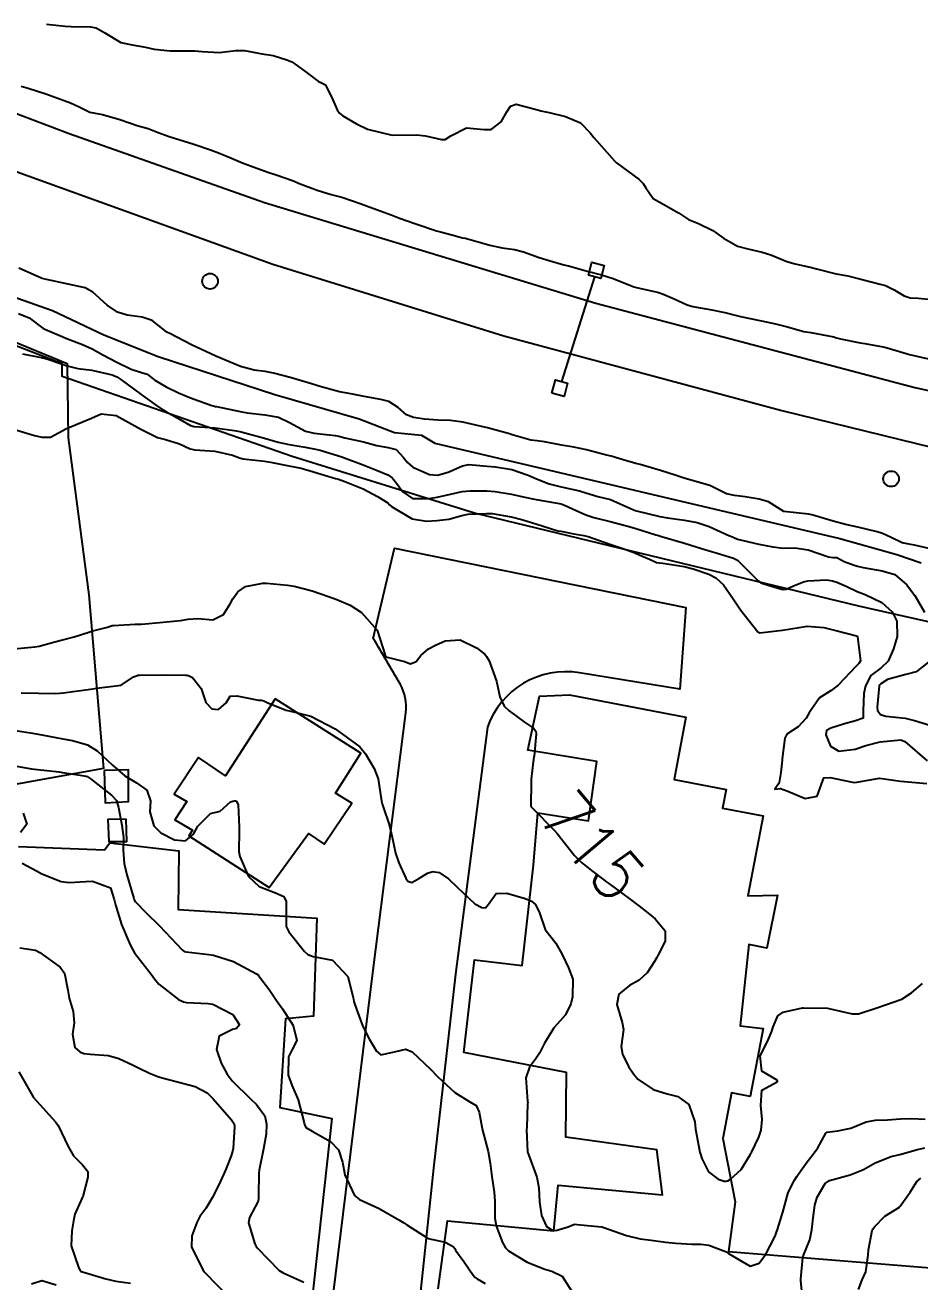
# Model space of a CAD drawing. Header units: metres. Extents: x 307586 to 320046, y 7427249 to 7434250.
# Drawn here: x 309412 to 309484.3, y 7432468.4 to 7432569.9 of the extents above; entities that cross this region are included whole.
import ezdxf
from ezdxf.enums import TextEntityAlignment as Align

# ---------------------------------------------------------------- set-up
doc = ezdxf.new("R2010")
doc.units = ezdxf.units.M
doc.header["$MEASUREMENT"] = 0
for name, color, linetype in [('Cotas', 45, 'Continuous'), ('Curvas de Nivel 1m', 11, 'Continuous'), ('Curvas de Nivel 5m', 15, 'Continuous'), ('Divisa', 42, 'FENCELINE2'), ('Edificações', 30, 'Continuous'), ('Hidrografia', 140, 'Continuous'), ('Linha Férrea', 20, 'Continuous'), ('Portico', 45, 'Continuous'), ('Postes', 20, 'Continuous'), ('Vias Primárias', 230, 'Continuous')]:
    doc.layers.add(name, color=color, linetype=linetype)
doc.styles.add('Style-STANDARD', font='STANDARD.shx')
doc.linetypes.add('FENCELINE2', pattern='A,0.25,-0.1,[132,ltypeshp.shx,S=0.1,R=0,X=-0.1,Y=0],-0.1,1', length=1.45)

msp = doc.modelspace()

# ---------------------------------------------------------------- linework, layer by layer
at = {"layer": 'Curvas de Nivel 1m', "flags": 128}
for points, elevation in [([(309413.76, 7432570.01), (309415.27, 7432569.86), (309415.76, 7432569.82), (309417.31, 7432569.79), (309417.76, 7432569.73), (309418.48, 7432569.32), (309419.75, 7432568.55), (309420.69, 7432568.35), (309421.74, 7432568.15), (309422.46, 7432568), (309423.74, 7432567.87), (309425.13, 7432567.86), (309425.74, 7432567.87), (309426.33, 7432567.82), (309427.74, 7432567.72), (309429.04, 7432567.9), (309429.74, 7432567.89), (309431.32, 7432567.59), (309431.74, 7432567.53), (309432.06, 7432567.49), (309433.17, 7432567.15), (309433.56, 7432566.97), (309433.73, 7432566.86), (309434.72, 7432566.13), (309435.72, 7432565.39), (309435.9, 7432565.3), (309436.3, 7432565.11), (309436.85, 7432563.95), (309437.24, 7432563.1), (309437.41, 7432562.83), (309437.68, 7432562.62), (309438.78, 7432561.97), (309439.67, 7432561.54), (309441.66, 7432561.05), (309443.66, 7432561.09), (309444.37, 7432561.01), (309445.66, 7432560.7), (309445.96, 7432560.69), (309446.42, 7432560.99), (309447.67, 7432561.64), (309449.11, 7432561.52), (309449.67, 7432561.52), (309450.48, 7432562.14), (309450.92, 7432562.94), (309451.23, 7432563.39), (309451.69, 7432563.55), (309453.52, 7432563.06), (309453.68, 7432563.02), (309454.34, 7432562.89), (309455.68, 7432562.57), (309456.88, 7432562.06), (309457.67, 7432561.24), (309457.96, 7432560.85), (309459.63, 7432558.97), (309459.79, 7432558.83), (309461.62, 7432557.46), (309461.95, 7432557.14), (309462.17, 7432556.8), (309462.75, 7432555.94), (309463.6, 7432555.46), (309464.8, 7432554.77), (309465.59, 7432554.25), (309466.42, 7432553.91), (309467.57, 7432553.34), (309468.44, 7432552.72), (309469.56, 7432552.08), (309470.39, 7432551.86), (309471.55, 7432551.6), (309472.25, 7432551.38), (309473.54, 7432550.86), (309474.22, 7432550.65), (309475.54, 7432550.35), (309475.93, 7432550.25), (309477.53, 7432549.84), (309478.46, 7432549.68), (309479.53, 7432549.42), (309481.07, 7432549.02), (309481.52, 7432548.9), (309482.22, 7432548.56), (309483.02, 7432548.06), (309483.51, 7432547.92), (309484.15, 7432547.89), (309485.51, 7432547.76)], 711), ([(309411.71, 7432565.01), (309412.27, 7432564.84), (309413.7, 7432564.38), (309415.19, 7432563.86), (309415.69, 7432563.67), (309416.39, 7432563.35), (309417.26, 7432562.92), (309417.68, 7432562.82), (309418.28, 7432562.72), (309419.67, 7432562.32), (309421.16, 7432561.8), (309421.67, 7432561.66), (309421.97, 7432561.59), (309422.77, 7432561.27), (309423.66, 7432560.94), (309424.1, 7432560.81), (309425.65, 7432560.32), (309427, 7432559.86), (309427.64, 7432559.63), (309428.69, 7432559.2), (309429.63, 7432558.8), (309430.24, 7432558.57), (309431.62, 7432558.07), (309432.3, 7432557.84), (309433.62, 7432557.38), (309434.25, 7432557.13), (309435.61, 7432556.6), (309436.76, 7432556.26), (309437.6, 7432556.04), (309439.17, 7432555.5), (309439.6, 7432555.34), (309440.4, 7432555.06), (309441.59, 7432554.61), (309442.26, 7432554.36), (309443.58, 7432553.89), (309445.25, 7432553.32), (309445.57, 7432553.23), (309446.48, 7432552.99), (309447.35, 7432552.76), (309447.56, 7432552.73), (309447.87, 7432552.66), (309449.56, 7432552.16), (309450.55, 7432551.95), (309451.55, 7432551.81), (309452.27, 7432551.64), (309453.55, 7432551.17), (309454.42, 7432550.89), (309455.54, 7432550.59), (309455.92, 7432550.49), (309457.53, 7432550.05), (309458.58, 7432549.78), (309459.52, 7432549.48), (309461.2, 7432548.81), (309461.51, 7432548.71), (309463.09, 7432548.36), (309463.51, 7432548.23), (309464.44, 7432547.84), (309465.5, 7432547.34), (309465.95, 7432547.21), (309467.5, 7432546.94), (309468.53, 7432546.72), (309469.49, 7432546.48), (309469.79, 7432546.4), (309471.49, 7432546.05), (309472.63, 7432545.82), (309473.48, 7432545.59), (309474.92, 7432545.2), (309475.48, 7432545.1), (309477.34, 7432544.75), (309477.47, 7432544.71), (309477.55, 7432544.69), (309477.88, 7432544.61), (309479.47, 7432544.27), (309479.83, 7432544.22), (309481.46, 7432543.92), (309482.36, 7432543.65), (309483.45, 7432543.34), (309484.99, 7432542.99)], 712), ([(309485.26, 7432527.6), (309483.86, 7432527.94), (309483.27, 7432528.04), (309482.85, 7432528.13), (309481.98, 7432528.56), (309481.28, 7432528.88), (309480.83, 7432529.02), (309479.28, 7432529.38), (309478.29, 7432529.6), (309477.29, 7432529.88), (309475.55, 7432530.39), (309475.3, 7432530.43), (309473.3, 7432530.66), (309472.07, 7432531.44), (309471.31, 7432531.64), (309470.18, 7432531.84), (309469.32, 7432531.95), (309468.68, 7432532.08), (309467.32, 7432532.74), (309465.33, 7432533.33), (309464.52, 7432533.58), (309463.34, 7432533.97), (309461.71, 7432534.45), (309461.35, 7432534.54), (309460.33, 7432534.82), (309459.36, 7432535.11), (309458.98, 7432535.21), (309457.36, 7432535.63), (309456.33, 7432535.84), (309455.36, 7432536), (309453.98, 7432536.28), (309453.37, 7432536.35), (309452.87, 7432536.41), (309451.37, 7432536.85), (309451.15, 7432536.93), (309449.38, 7432537.4), (309448.79, 7432537.54), (309447.38, 7432537.87), (309446.38, 7432537.99), (309445.38, 7432538.03), (309444.28, 7432538.11), (309443.39, 7432538.25), (309442.83, 7432538.47), (309442.15, 7432539.04), (309441.4, 7432539.54), (309440.75, 7432539.71), (309439.41, 7432539.95), (309438.33, 7432540.16), (309437.41, 7432540.33), (309435.76, 7432540.78), (309435.42, 7432540.88), (309434.62, 7432541.13), (309433.43, 7432541.48), (309432.1, 7432541.83), (309431.43, 7432541.95), (309430.53, 7432542.08), (309429.43, 7432542.36), (309427.44, 7432543.21), (309425.46, 7432544.11), (309423.71, 7432545.02), (309423.47, 7432545.15), (309423.32, 7432545.26), (309422.29, 7432546.09), (309421.48, 7432546.36), (309420.28, 7432546.51), (309419.49, 7432546.76), (309418.66, 7432547.32), (309417.5, 7432548.37), (309416.88, 7432548.71), (309415.51, 7432549.01), (309413.75, 7432549.38), (309413.51, 7432549.44), (309413.42, 7432549.48), (309411.53, 7432550.32)], 712), ([(309411.49, 7432546.65), (309412.37, 7432546.29), (309413.47, 7432545.47), (309413.63, 7432545.38), (309415.46, 7432544.6), (309416.67, 7432544.13), (309417.45, 7432543.79), (309418.31, 7432543.32), (309419.44, 7432542.72), (309420.59, 7432542.14), (309421.43, 7432541.87), (309421.89, 7432541.75), (309422.5, 7432541.27), (309423.41, 7432540.72), (309424.42, 7432540.24), (309425.4, 7432539.83), (309427.1, 7432539.21), (309427.33, 7432539.15), (309427.39, 7432539.14), (309427.48, 7432539.13), (309429.39, 7432538.72), (309429.95, 7432538.62), (309431.39, 7432538.47), (309432.5, 7432538.27), (309433.38, 7432537.83), (309434.67, 7432537.13), (309435.37, 7432536.98), (309437.07, 7432536.79), (309437.37, 7432536.73), (309437.85, 7432536.61), (309439.37, 7432536.29), (309440.43, 7432535.99), (309441.36, 7432535.82), (309441.99, 7432535.67), (309442.56, 7432535.03), (309442.92, 7432534.6), (309443.34, 7432534.23), (309444.69, 7432533.65), (309445.33, 7432533.59), (309446.19, 7432533.84), (309447.34, 7432534.35), (309447.87, 7432534.44), (309449.34, 7432534.31), (309450.03, 7432534.25), (309451.34, 7432534.05), (309452.66, 7432533.59), (309453.33, 7432533.28), (309454.35, 7432532.89), (309455.32, 7432532.65), (309456.79, 7432532.33), (309457.32, 7432532.15), (309458.28, 7432531.87), (309459.31, 7432531.61), (309461.11, 7432530.81), (309461.3, 7432530.74), (309461.4, 7432530.71), (309463.3, 7432530.26), (309463.92, 7432530.15), (309465.29, 7432529.95), (309466.29, 7432529.75), (309467.28, 7432529.45), (309468.85, 7432528.72), (309469.16, 7432528.6), (309469.27, 7432528.55), (309469.56, 7432528.41), (309471.27, 7432528.02), (309472.4, 7432527.8), (309473.26, 7432527.69), (309474.2, 7432527.71), (309475.26, 7432527.55), (309476.9, 7432526.98), (309477.26, 7432526.94), (309477.58, 7432526.94), (309478.17, 7432526.61), (309478.97, 7432526.32), (309479.25, 7432526.24), (309479.71, 7432526.13), (309481.25, 7432525.86), (309482.26, 7432525.57), (309483.23, 7432524.74), (309483.38, 7432524.54), (309483.89, 7432523.86), (309484.65, 7432522.53)], 712), ([(309411.81, 7432543.4), (309413.19, 7432543.13), (309413.44, 7432543.07), (309413.86, 7432542.95), (309415.43, 7432542.41), (309416.29, 7432542.21), (309417.43, 7432542.06), (309419.06, 7432541.68), (309419.43, 7432541.52), (309419.77, 7432541.31), (309421.4, 7432540.09), (309422.57, 7432539.27), (309423.06, 7432538.93), (309423.39, 7432538.74), (309424.55, 7432538.08), (309425.38, 7432537.61), (309425.67, 7432537.53), (309427.37, 7432537.4), (309428.92, 7432537.19), (309429.37, 7432537.11), (309429.47, 7432537.09), (309431.37, 7432536.57), (309432.46, 7432536.25), (309433.36, 7432536.06), (309434.65, 7432535.84), (309435.36, 7432535.71), (309435.86, 7432535.61), (309437.35, 7432535.16), (309437.54, 7432535.09), (309439.34, 7432534.43), (309440.4, 7432534), (309441.33, 7432533.61), (309441.66, 7432533.38), (309441.93, 7432533.04), (309442.53, 7432532.25), (309443.31, 7432531.71), (309444.62, 7432531.7), (309445.31, 7432531.81), (309446.38, 7432532.05), (309447.32, 7432532.27), (309447.96, 7432532.32), (309449.32, 7432532.31), (309449.99, 7432532.27), (309451.31, 7432532.05), (309452.24, 7432531.84), (309453.31, 7432531.62), (309454.85, 7432531.34), (309455.31, 7432531.26), (309455.6, 7432531.17), (309456.23, 7432530.87), (309457.3, 7432530.38), (309457.96, 7432530.18), (309459.29, 7432529.85), (309460.6, 7432529.5), (309461.28, 7432529.31), (309462.97, 7432528.78), (309463.19, 7432528.7), (309463.27, 7432528.68), (309463.41, 7432528.64), (309465.27, 7432528.1), (309466.21, 7432527.81), (309467.26, 7432527.48), (309467.84, 7432527.31), (309469.25, 7432526.89), (309469.57, 7432526.71), (309471.24, 7432525.05), (309471.45, 7432524.9), (309472.12, 7432524.68), (309473.23, 7432524.36), (309473.5, 7432524.39), (309474.09, 7432524.65), (309474.9, 7432524.98), (309475.24, 7432525.05), (309476.74, 7432525.12), (309477.24, 7432525.05), (309477.57, 7432524.95), (309478.4, 7432524.6), (309479.23, 7432524.19), (309479.86, 7432523.94), (309481.21, 7432523.31), (309482.04, 7432522.56), (309482.42, 7432521.78), (309482.45, 7432520.55), (309482.17, 7432519.55), (309481.73, 7432518.56), (309481.15, 7432518.01), (309480.32, 7432517.4), (309479.89, 7432516.58), (309479.76, 7432515.95), (309479.7, 7432514.58), (309479.71, 7432513.97), (309479.1, 7432513.73), (309478.2, 7432513.5), (309477.09, 7432513.16), (309476.75, 7432512.96), (309476.69, 7432512.62), (309477.07, 7432511.69), (309477.75, 7432511.29), (309479.07, 7432511.45), (309479.92, 7432511.74), (309481.08, 7432512.05), (309482.74, 7432512.2), (309483.08, 7432512.08), (309484.87, 7432510.52)], 713), ([(309411.37, 7432537.23), (309412.78, 7432536.8), (309413.37, 7432536.65), (309414.09, 7432536.65), (309415.37, 7432537.36), (309417.38, 7432538.19), (309418.16, 7432538.55), (309419.38, 7432538.41), (309421.37, 7432537.29), (309422.73, 7432536.63), (309423.37, 7432536.48), (309424.49, 7432536.12), (309425.36, 7432535.71), (309425.74, 7432535.62), (309427.36, 7432535.52), (309428.77, 7432535.2), (309429.35, 7432534.98), (309429.63, 7432534.91), (309431.35, 7432534.73), (309431.86, 7432534.65), (309433.34, 7432534.35), (309434.33, 7432534.14), (309435.33, 7432533.86), (309437.09, 7432533.33), (309437.33, 7432533.26), (309437.85, 7432533.08), (309439.32, 7432532.49), (309440.5, 7432531.87), (309441.31, 7432531.34), (309441.46, 7432531.2), (309441.62, 7432531.05), (309443.29, 7432530.07), (309444.44, 7432529.86), (309445.29, 7432529.92), (309446.24, 7432530.03), (309447.29, 7432530.34), (309447.82, 7432530.44), (309449.3, 7432530.5), (309449.76, 7432530.48), (309451.29, 7432530.23), (309452.22, 7432529.99), (309453.28, 7432529.66), (309455.06, 7432529.1), (309455.28, 7432529.05), (309456.35, 7432528.86), (309457.14, 7432528.72), (309457.27, 7432528.69), (309457.49, 7432528.63), (309459.26, 7432528), (309460.47, 7432527.61), (309461.26, 7432527.31), (309461.62, 7432527.16), (309462.46, 7432526.79), (309463.01, 7432526.54), (309463.25, 7432526.5), (309463.54, 7432526.49), (309465.25, 7432526.22), (309465.97, 7432526.03), (309467.24, 7432525.58), (309467.81, 7432525.3), (309468.44, 7432524.72), (309469.22, 7432523.6), (309469.81, 7432522.7), (309471.19, 7432520.94), (309471.36, 7432520.86), (309473.19, 7432521.07), (309474.54, 7432521.29), (309475.19, 7432521.38), (309476.53, 7432521.28), (309477.19, 7432521.13), (309477.6, 7432521.02), (309479.18, 7432520.62), (309479.22, 7432520.59), (309479.24, 7432520.53), (309479.49, 7432518.59), (309479.36, 7432518.38), (309479.15, 7432518.15), (309477.68, 7432516.61), (309477.13, 7432516.19), (309476.17, 7432515.59), (309475.5, 7432514.64), (309475.36, 7432514.38), (309475.1, 7432513.96), (309474.47, 7432513.27), (309473.54, 7432512.66), (309473.38, 7432512.35), (309473.16, 7432510.66), (309473.16, 7432510.56), (309473.05, 7432509.56), (309472.92, 7432508.77), (309472.87, 7432508.66), (309472.57, 7432508.21), (309473.03, 7432508.28), (309473.62, 7432508.06), (309475.02, 7432507.47), (309475.99, 7432507.66), (309476.35, 7432508.63), (309476.54, 7432509.13), (309477.04, 7432509.16), (309478.85, 7432508.78), (309479.04, 7432508.77), (309480.58, 7432509.03), (309481.04, 7432509.11), (309482.71, 7432508.88), (309483.04, 7432508.83), (309484.86, 7432508.69)], 714), ([(309485.01, 7432518.52), (309483.99, 7432517.69), (309483.14, 7432517.49), (309481.66, 7432517.09), (309481.13, 7432516.73), (309481.05, 7432516.66), (309481.01, 7432516.57), (309480.84, 7432514.84), (309480.87, 7432514.57), (309481.11, 7432514.25), (309481.54, 7432514.13), (309483.1, 7432513.95), (309483.86, 7432513.77), (309485.1, 7432513.39)], 712), ([(309411.72, 7432516), (309413.12, 7432515.97), (309414.52, 7432515.96), (309415.12, 7432516), (309415.9, 7432516.12), (309417.12, 7432516.28), (309418.04, 7432516.41), (309419.13, 7432516.54), (309419.8, 7432516.63), (309420.78, 7432517.29), (309421.03, 7432517.39), (309421.13, 7432517.42), (309421.28, 7432517.43), (309423.13, 7432517.45), (309424.95, 7432517.43), (309425.13, 7432517.42), (309425.27, 7432517.38), (309425.56, 7432517.23), (309426.26, 7432516.36), (309426.62, 7432515.22), (309427.11, 7432514.72), (309427.66, 7432514.65), (309428.26, 7432515.2), (309428.58, 7432515.73), (309429.12, 7432515.75), (309430.87, 7432515.42), (309431.12, 7432515.4), (309431.31, 7432515.36), (309431.69, 7432515.16), (309433.1, 7432514.59), (309433.8, 7432514.44), (309435.1, 7432514.13), (309437.08, 7432513.09), (309439.07, 7432511.63), (309439.53, 7432511.07), (309440.22, 7432509.89), (309440.54, 7432509.05), (309440.82, 7432507.25), (309440.86, 7432507.05), (309441.01, 7432506.62), (309441.4, 7432505.45), (309441.52, 7432505.04), (309441.68, 7432504.35), (309441.93, 7432503.04), (309442.2, 7432502.28), (309442.78, 7432501.02), (309442.94, 7432500.78), (309443.27, 7432500.68), (309443.82, 7432501.01), (309444.52, 7432501.43), (309444.95, 7432501.58), (309445.46, 7432501.5), (309446.21, 7432500.98), (309446.93, 7432500.3), (309448.35, 7432498.96), (309448.91, 7432498.65), (309449.21, 7432498.64), (309449.46, 7432498.94), (309450.06, 7432499.8), (309450.93, 7432499.82), (309452.42, 7432499.4), (309452.92, 7432499.18), (309453.25, 7432498.9), (309453.57, 7432498.23), (309454.04, 7432496.89), (309454.88, 7432495.77), (309455.39, 7432494.87), (309455.92, 7432493.8), (309456.25, 7432492.87), (309456.24, 7432491.45), (309456.11, 7432490.87), (309455.68, 7432490), (309454.79, 7432489), (309454.74, 7432488.94), (309454.7, 7432488.88), (309453.98, 7432487.69), (309453.56, 7432486.89), (309453.26, 7432486.41), (309452.76, 7432485.77), (309452.48, 7432484.9), (309452.6, 7432483.02), (309452.62, 7432482.9), (309452.61, 7432482.79), (309452.54, 7432480.9), (309452.53, 7432480.74), (309452.61, 7432478.9), (309452.62, 7432478.84), (309452.67, 7432478.7), (309453.35, 7432476.89), (309453.52, 7432476.02), (309453.58, 7432474.89), (309453.74, 7432473.77), (309454.14, 7432472.88), (309454.6, 7432472.6), (309454.9, 7432472.58), (309455.88, 7432472.87), (309456.4, 7432473.07), (309456.61, 7432473.06), (309458.57, 7432472.86), (309458.6, 7432472.86), (309458.68, 7432472.83), (309460.6, 7432472.16), (309461.71, 7432471.91), (309462.59, 7432471.78), (309463.74, 7432471.62), (309464.59, 7432471.55), (309465.87, 7432471.47), (309466.59, 7432471.47), (309467.25, 7432471.39), (309468.58, 7432470.88), (309468.84, 7432470.71), (309470.57, 7432469.68), (309471.32, 7432469.93), (309471.86, 7432470.67), (309472.6, 7432472.11), (309472.74, 7432472.52), (309472.78, 7432472.66), (309473.23, 7432474.04), (309473.37, 7432474.65), (309473.65, 7432475.65), (309474.15, 7432476.64), (309474.36, 7432476.93), (309474.66, 7432477.36), (309475.19, 7432478.12), (309475.6, 7432478.63), (309476.05, 7432479.26), (309476.7, 7432480.43), (309476.81, 7432480.51), (309477.67, 7432480.61), (309478.71, 7432480.84), (309479.95, 7432481.34), (309480.71, 7432481.48), (309481.66, 7432481.5), (309482.71, 7432481.6), (309483.62, 7432481.62), (309484.71, 7432481.57)], 716), ([(309411.08, 7432512.98), (309412.47, 7432512.78), (309413.08, 7432512.67), (309413.94, 7432512.51), (309415.07, 7432512.29), (309415.87, 7432512.15), (309417.07, 7432511.8), (309417.85, 7432511.32), (309419.05, 7432510.19), (309420.08, 7432509.3), (309421.03, 7432508.73), (309421.87, 7432508.13), (309422.16, 7432507.27), (309422.11, 7432506.38), (309422.42, 7432505.27), (309422.98, 7432504.7), (309424.1, 7432504.12), (309424.98, 7432504.05), (309425.64, 7432504.58), (309425.99, 7432505.22), (309427, 7432506.25), (309427.77, 7432506.44), (309428.63, 7432507.19), (309428.92, 7432507.28), (309429.01, 7432507.28), (309429.12, 7432507.19), (309429.25, 7432506.95), (309429.33, 7432505.19), (309429.32, 7432504.86), (309429.3, 7432503.19), (309429.36, 7432502.79), (309430.07, 7432501.18), (309430.93, 7432500.36), (309432.24, 7432499.84), (309432.92, 7432499.54), (309433.1, 7432499.14), (309433.12, 7432498.93), (309433.1, 7432497.14), (309433.32, 7432496.7), (309434.58, 7432495.12), (309434.87, 7432494.86), (309435.28, 7432494.7), (309436.86, 7432494.41), (309438.09, 7432493.08), (309438.52, 7432491.38), (309438.58, 7432491.07), (309438.81, 7432490.37), (309439.31, 7432489.06), (309439.85, 7432487.99), (309440.41, 7432487.05), (309440.77, 7432486.75), (309441.96, 7432487.03), (309442.78, 7432487.23), (309443.28, 7432487.01), (309444.76, 7432485.6), (309445.37, 7432484.99), (309446.73, 7432483.72), (309447.94, 7432482.96), (309448.45, 7432482.68), (309448.71, 7432482.14), (309448.92, 7432480.95), (309448.98, 7432480.67), (309449.43, 7432478.94), (309449.59, 7432478.01), (309449.72, 7432476.94), (309449.9, 7432475.68), (309449.96, 7432474.94), (309449.97, 7432473.58), (309450.06, 7432472.94), (309450.59, 7432471.61), (309450.83, 7432471.17), (309451.07, 7432470.92), (309452.57, 7432470.01), (309454.01, 7432469.44), (309454.56, 7432469.29), (309455.4, 7432468.87), (309456.54, 7432467.1)], 717), ([(309411.04, 7432510.12), (309412.56, 7432509.87), (309413.04, 7432509.8), (309414.78, 7432509.62), (309415.04, 7432509.58), (309416.49, 7432509.34), (309416.96, 7432509.26), (309417.03, 7432509.24), (309417.29, 7432509.07), (309419.02, 7432507.75), (309419.42, 7432507.31), (309419.58, 7432506.73), (309419.85, 7432505.3), (309419.97, 7432504.31), (309419.94, 7432503.3), (309420.02, 7432502.23), (309420.24, 7432501.3), (309420.81, 7432499.4), (309420.84, 7432499.29), (309420.91, 7432499.15), (309421.83, 7432498.21), (309422.81, 7432497.26), (309422.85, 7432497.22), (309422.89, 7432497.18), (309424.72, 7432495.24), (309424.87, 7432495.12), (309425.04, 7432495.07), (309426.87, 7432494.87), (309427.25, 7432494.82), (309428.86, 7432494.31), (309430.72, 7432493.3), (309430.84, 7432493.22), (309430.89, 7432493.17), (309431.73, 7432492.05), (309432.34, 7432491.15), (309432.81, 7432490.48), (309433.68, 7432489.13), (309433.98, 7432487.93), (309433.57, 7432487.13), (309433.29, 7432486.61), (309433.28, 7432485.13), (309433.57, 7432484.3), (309434.08, 7432483.13), (309434.57, 7432481.26), (309434.59, 7432481.12), (309434.7, 7432480.9), (309435.22, 7432480.59), (309436.68, 7432479.75), (309437.34, 7432479.08), (309437.65, 7432478.09), (309437.85, 7432477.08), (309438.64, 7432475.41), (309439.03, 7432475.07), (309440.62, 7432474.35), (309442.2, 7432473.43), (309442.61, 7432473.19), (309442.85, 7432473.02), (309444.59, 7432471.92), (309445.95, 7432471.62), (309446.59, 7432471.27), (309446.72, 7432471.11), (309446.8, 7432470.98), (309447.47, 7432470.07), (309448.22, 7432468.95), (309448.37, 7432468.77), (309448.55, 7432468.66), (309449.19, 7432468.3)], 718), ([(309411.88, 7432506.27), (309412.18, 7432505.39), (309411.67, 7432504.72)], 719), ([(309411.8, 7432502.25), (309412.95, 7432501.62), (309413.39, 7432501.38), (309414.93, 7432500.76), (309415.59, 7432500.69), (309416.93, 7432500.77), (309417.46, 7432500.8), (309418.93, 7432500.24), (309419.23, 7432499.31), (309419.33, 7432498.89), (309419.81, 7432497.3), (309420.52, 7432495.65), (309420.7, 7432495.29), (309420.87, 7432495.01), (309422.21, 7432493.27), (309422.47, 7432492.9), (309422.84, 7432492.48), (309424.42, 7432491.24), (309424.82, 7432491.03), (309425.07, 7432490.99), (309426.82, 7432490.92), (309427.18, 7432490.85), (309428.81, 7432490.03), (309429.34, 7432489.18), (309429.09, 7432488.88), (309428.79, 7432488.8), (309427.71, 7432488.28), (309427.48, 7432487.2), (309427.86, 7432486.1), (309428.35, 7432485.19), (309428.74, 7432484.66), (309430.26, 7432483.17), (309430.72, 7432482.74), (309431.39, 7432481.84), (309431.53, 7432481.16), (309431.5, 7432480.35), (309431.29, 7432479.16), (309430.93, 7432477.44), (309430.9, 7432477.17), (309430.87, 7432475.4), (309430.87, 7432475.17), (309430.85, 7432474.95), (309430.62, 7432474.47), (309430.15, 7432473.63), (309430.08, 7432473.18), (309430.59, 7432471.48), (309430.69, 7432471.27), (309430.77, 7432471.17), (309432.56, 7432469.35), (309432.86, 7432469.14), (309434.55, 7432468.39)], 719), ([(309411.52, 7432485.4), (309412.61, 7432483.5), (309412.67, 7432483.38), (309412.69, 7432483.35), (309412.72, 7432483.31), (309414.48, 7432481.36), (309414.7, 7432481.04), (309415.52, 7432479.35), (309415.93, 7432478.61), (309416.66, 7432477.87), (309417.09, 7432477.33), (309417.11, 7432476.87), (309416.68, 7432475.33), (309416.67, 7432475.29), (309416.63, 7432475.21), (309416.06, 7432473.89), (309415.95, 7432473.34), (309415.81, 7432472.55), (309415.76, 7432471.34), (309416.37, 7432469.52), (309416.47, 7432469.33), (309416.51, 7432469.29), (309416.55, 7432469.26), (309416.66, 7432469.23), (309418.55, 7432468.66), (309419.37, 7432468.47), (309420.54, 7432468.31)], 721), ([(309474.86, 7432466.64), (309474.68, 7432468.51), (309474.68, 7432468.64), (309474.84, 7432470.38), (309474.92, 7432470.64), (309475.41, 7432471.81), (309475.57, 7432472.63), (309475.66, 7432473.59), (309475.8, 7432474.63), (309476, 7432475.27), (309476.65, 7432476.36), (309476.99, 7432476.61), (309478.66, 7432477.08), (309479.73, 7432477.51), (309480.67, 7432478.04), (309481.98, 7432478.55), (309482.54, 7432478.67), (309482.68, 7432478.71), (309484.1, 7432479.11), (309484.68, 7432479.24)], 717), ([(309479.32, 7432467.81), (309479.62, 7432468.58), (309479.91, 7432469.23), (309480.11, 7432470.57), (309480.15, 7432471.01), (309480.44, 7432472.57), (309480.49, 7432472.69), (309480.61, 7432472.87), (309481.45, 7432473.73), (309482.63, 7432474.46), (309482.67, 7432474.5), (309482.7, 7432474.54), (309483.5, 7432475.68), (309484.03, 7432476.53), (309484.37, 7432476.81)], 718), ([(309412.54, 7432468.26), (309413.39, 7432468.53), (309414.54, 7432468.18)], 722)]:
    msp.add_lwpolyline(points, dxfattribs=dict(at, elevation=elevation))
at = {"layer": 'Curvas de Nivel 5m', "flags": 128}
for points, elevation in [([(309411.15, 7432519.55), (309412.82, 7432519.73), (309413.16, 7432519.78), (309414.42, 7432520.11), (309415.17, 7432520.31), (309415.98, 7432520.54), (309417.18, 7432520.91), (309417.5, 7432521), (309418.68, 7432521.32), (309419.07, 7432521.43), (309419.18, 7432521.45), (309420.92, 7432521.55), (309421.19, 7432521.54), (309421.44, 7432521.54), (309423.19, 7432521.72), (309424.59, 7432521.85), (309425.19, 7432521.95), (309425.98, 7432522.02), (309427.19, 7432521.89), (309428.05, 7432522.34), (309428.59, 7432523.2), (309428.81, 7432523.6), (309429.22, 7432524.17), (309429.82, 7432524.58), (309431.23, 7432524.87), (309431.53, 7432524.86), (309433.23, 7432524.69), (309433.75, 7432524.61), (309435.22, 7432524.23), (309436.52, 7432523.79), (309437.21, 7432523.55), (309438.27, 7432523.08), (309439.2, 7432522.5), (309440.46, 7432521.06), (309441.07, 7432519.13), (309441.08, 7432519.05), (309441.15, 7432518.92), (309442.66, 7432518.54), (309443.15, 7432518.35), (309443.62, 7432518.54), (309443.98, 7432519.01), (309444.6, 7432519.57), (309445.17, 7432519.86), (309445.96, 7432520.2), (309447.17, 7432520.28), (309448.48, 7432519.64), (309449.16, 7432519.12), (309449.3, 7432518.95), (309449.51, 7432518.59), (309450.1, 7432516.94), (309450.38, 7432515.68), (309450.73, 7432514.93), (309451.11, 7432514.54), (309452.37, 7432513.63), (309453.09, 7432513.14), (309453.28, 7432512.9), (309453.29, 7432512.69), (309453.13, 7432510.9), (309453.12, 7432510.84), (309453.06, 7432510.44), (309452.9, 7432509.03), (309452.89, 7432508.9), (309452.89, 7432508.76), (309452.88, 7432506.9), (309452.91, 7432506.8), (309453.01, 7432506.68), (309454.77, 7432504.88), (309454.99, 7432504.63), (309456.41, 7432502.87), (309456.96, 7432502.31), (309457.76, 7432501.65), (309458.86, 7432500.83), (309458.94, 7432500.77), (309459.16, 7432500.61), (309460.92, 7432499.31), (309461.59, 7432498.8), (309462.33, 7432498.22), (309462.9, 7432497.76), (309463.71, 7432496.77), (309463.73, 7432495.93), (309463.13, 7432494.78), (309463.04, 7432494.61), (309462.87, 7432494.29), (309462.26, 7432493.38), (309461.63, 7432492.8), (309460.84, 7432492.36), (309459.98, 7432491.67), (309459.81, 7432490.82), (309460.24, 7432489.37), (309460.35, 7432488.81), (309460.17, 7432487.43), (309460.27, 7432486.82), (309460.76, 7432485.81), (309461.17, 7432485.22), (309461.5, 7432484.8), (309462.74, 7432483.96), (309463.89, 7432483.62), (309464.73, 7432483.4), (309465.62, 7432482.75), (309466.11, 7432481.34), (309466.18, 7432480.75), (309466.51, 7432478.91), (309466.56, 7432478.74), (309466.67, 7432478.39), (309467.23, 7432477.3), (309468, 7432476.72), (309468.49, 7432476.55), (309468.65, 7432476.55), (309468.77, 7432476.59), (309469, 7432476.71), (309469.86, 7432477.5), (309470.57, 7432478.69), (309470.61, 7432478.76), (309470.68, 7432478.88), (309471.27, 7432480.11), (309471.48, 7432480.68), (309471.56, 7432481.53), (309471.44, 7432482.68), (309471.52, 7432483.9), (309472.75, 7432484.59), (309472.79, 7432484.62), (309472.79, 7432484.66), (309472.75, 7432484.71), (309471.52, 7432485.44), (309471.4, 7432486.68), (309472.01, 7432487.9), (309472.34, 7432488.67), (309472.44, 7432489.03), (309472.81, 7432489.91), (309473.26, 7432490.21), (309474.82, 7432490.57), (309474.89, 7432490.57), (309476.82, 7432490.52), (309476.93, 7432490.51), (309478.82, 7432490.08), (309479.34, 7432490.06), (309480.82, 7432490.57), (309482.83, 7432491.26), (309483.61, 7432491.76), (309484.51, 7432492.52)], 715), ([(309411.61, 7432495.4), (309412.87, 7432495.21), (309413.22, 7432495.03), (309414.85, 7432493.83), (309415.2, 7432493.35), (309415.47, 7432491.99), (309415.58, 7432491.35), (309415.9, 7432490.25), (309415.99, 7432489.34), (309415.86, 7432488.42), (309416.06, 7432487.34), (309416.45, 7432487.01), (309416.77, 7432486.88), (309417.28, 7432486.82), (309418.77, 7432486.7), (309419.61, 7432486.46), (309420.76, 7432485.93), (309421.18, 7432485.71), (309422.08, 7432485.27), (309422.75, 7432485.01), (309423.1, 7432484.9), (309424.74, 7432484.48), (309425.76, 7432484.21), (309426.73, 7432483.7), (309427.22, 7432483.21), (309428.71, 7432481.5), (309428.91, 7432481.19), (309428.94, 7432480.95), (309428.83, 7432479.19), (309428.81, 7432479.05), (309428.67, 7432478.6), (309428.26, 7432477.59), (309428.1, 7432477.2), (309427.64, 7432476.2), (309427.13, 7432475.21), (309426.96, 7432474.88), (309426.62, 7432474.35), (309426.14, 7432473.69), (309425.9, 7432473.22), (309425.49, 7432472.13), (309425.46, 7432471.23), (309426.41, 7432469.36), (309426.52, 7432469.21), (309426.54, 7432469.19), (309426.55, 7432469.19), (309428.49, 7432467.19)], 720)]:
    msp.add_lwpolyline(points, dxfattribs=dict(at, elevation=elevation))
at = {"layer": 'Divisa'}
msp.add_lwpolyline([(309514.21, 7432515.15), (309479.36, 7432523.01), (309448.33, 7432530.52), (309433.6, 7432535.09), (309415.02, 7432541.55), (309415.02, 7432542.59), (309391.89, 7432551.57), (309373.21, 7432559.89), (309361.85, 7432564.55), (309348.51, 7432571.33), (309330.49, 7432580.46), (309319.27, 7432585.72), (309309.26, 7432591.92), (309284.87, 7432606.42), (309267.21, 7432618.01), (309248.08, 7432631.28), (309223.16, 7432648.48), (309193.8, 7432668.89), (309164.32, 7432689.72), (309135.72, 7432709.42), (309098.99, 7432735.04)], dxfattribs=at)
at = {"layer": 'Edificações'}
for points in [[(309410.48, 7432544.66), (309415.44, 7432542.61), (309415.51, 7432536.6), (309417.18, 7432523.91), (309418.36, 7432509.89), (309397.94, 7432506.21)], [(309445.39, 7432467.87), (309446.13, 7432473.34), (309454.73, 7432472.55), (309455.07, 7432476.24), (309463.5, 7432475.46), (309463.05, 7432479.1), (309455.69, 7432480.11), (309455.74, 7432485.33), (309447.47, 7432486.94), (309448.32, 7432494.43), (309452.17, 7432493.99), (309453.09, 7432502.08), (309453.44, 7432506.31), (309457.54, 7432505.66), (309458.19, 7432510.46), (309452.63, 7432511.36), (309453.58, 7432515.74), (309455.98, 7432515.84), (309465.4, 7432514.04), (309464.44, 7432509), (309468.65, 7432508.19), (309468.36, 7432506.69), (309471.62, 7432506.06), (309470.39, 7432499.6), (309472.78, 7432499.65), (309471.94, 7432495.38), (309470.47, 7432495.67), (309469.77, 7432489.09), (309471.62, 7432488.89), (309470.58, 7432483.39), (309469.08, 7432483.68), (309468.38, 7432480), (309469.36, 7432474.89), (309468.82, 7432470.87), (309493.46, 7432468.89)], [(309411.5, 7432503.6), (309418.44, 7432503.31), (309418.88, 7432503.88), (309424.44, 7432503.23), (309424.4, 7432498.5), (309435.6, 7432497.79), (309435.31, 7432489.88), (309433.05, 7432489.67), (309432.59, 7432482.5), (309436.8, 7432481.62), (309431.57, 7432433.94)]]:
    msp.add_lwpolyline(points, dxfattribs=at)
for points in [[(309432.22, 7432515.52), (309428.22, 7432509.3), (309426.02, 7432510.78), (309424.07, 7432507.82), (309425.08, 7432507.23), (309424.11, 7432505.75), (309425.55, 7432504.9), (309425.25, 7432504.44), (309431.73, 7432500.28), (309434.91, 7432504.64), (309436.18, 7432503.79), (309438.42, 7432507.1), (309437.11, 7432507.9), (309439.15, 7432511.12)], [(309418.41, 7432509.73), (309418.49, 7432507.13), (309420.37, 7432507.22), (309420.37, 7432509.77)], [(309420.19, 7432505.81), (309418.7, 7432505.78), (309418.78, 7432504), (309420.25, 7432504)]]:
    msp.add_lwpolyline(points, close=True, dxfattribs=at)
at = {"layer": 'Hidrografia'}
msp.add_lwpolyline([(309359.2, 7432570.75), (309361.25, 7432569.52), (309363.71, 7432568.42), (309366.58, 7432567.33), (309369.59, 7432565.96), (309372.59, 7432564.6), (309375.87, 7432562.96), (309378.74, 7432561.46), (309398.68, 7432553.25), (309405.69, 7432548.65), (309410.51, 7432548.21), (309414.24, 7432546.9), (309418.4, 7432544.93), (309422.78, 7432543.17), (309432.2, 7432540.11), (309439, 7432538.14), (309441.85, 7432537.04), (309444.04, 7432536.82), (309445.13, 7432536.17), (309477.83, 7432528.48), (309482.43, 7432527.17), (309484.4, 7432526.51)], dxfattribs=at)
at = {"layer": 'Linha Férrea'}
for points in [[(309094.96, 7432762.27), (309111, 7432750.67), (309128.74, 7432738.19), (309146.93, 7432725.11), (309164.04, 7432713.11), (309178.84, 7432702.19), (309193.72, 7432691.4), (309230.58, 7432665.37), (309256.95, 7432646.74), (309282.78, 7432629.25), (309302.41, 7432616.84), (309330.98, 7432600.06), (309346.99, 7432591.4), (309364.27, 7432582.85), (309389, 7432571.53), (309401.93, 7432566.36), (309415.6, 7432561.19), (309431.35, 7432555.62), (309458.12, 7432547.49), (309483.87, 7432540.66), (309513.74, 7432534.08)], [(309100.09, 7432753.61), (309119.4, 7432740.03), (309131.98, 7432731.02), (309147.62, 7432719.71), (309162.56, 7432709), (309181.39, 7432695.55), (309201.88, 7432681.04), (309221.37, 7432667.11), (309240.55, 7432653.69), (309259.71, 7432640.02), (309274.01, 7432630.07), (309291.88, 7432618.34), (309310.11, 7432607.1), (309328.11, 7432596.64), (309347.17, 7432586.27), (309362.97, 7432578.47), (309382.03, 7432569.85), (309406.44, 7432559.88), (309432.03, 7432550.62), (309450.7, 7432544.83), (309473.13, 7432538.82), (309497.52, 7432532.83)]]:
    msp.add_lwpolyline(points, dxfattribs=at)
at = {"layer": 'Portico'}
for points in [[(309457.53, 7432549.73), (309457.81, 7432550.79), (309458.8, 7432550.53), (309458.51, 7432549.46)], [(309454.57, 7432540.22), (309454.86, 7432541.28), (309455.84, 7432541.01), (309455.56, 7432539.95)]]:
    msp.add_lwpolyline(points, close=True, dxfattribs=at)
msp.add_lwpolyline([(309458.02, 7432549.6), (309455.35, 7432541.15)], dxfattribs=at)
at = {"layer": 'Postes'}
for centre in [(309426.97, 7432549.25), (309481.96, 7432533.29)]:
    msp.add_circle(centre, 0.629, dxfattribs=at)
at = {"layer": 'Vias Primárias'}
msp.add_lwpolyline([(309435.92, 7432459.21), (309440.15, 7432493.59), (309442.78, 7432514.38, 0.163163), (309442.31, 7432516.72, 0.006172), (309440.15, 7432520.38), (309441.86, 7432527.7), (309465.4, 7432522.91), (309464.91, 7432516.29), (309456.8, 7432517.62, 0.363189), (309449.36, 7432513.22), (309446.8, 7432493.28), (309445.01, 7432477.6), (309443.22, 7432460.47)], format="xyb", dxfattribs=at)

# ---------------------------------------------------------------- texts
at = {"layer": 'Cotas', "style": 'Style-STANDARD'}
msp.add_text('715', height=4, rotation=310.361, dxfattribs=at).set_placement((309457.86, 7432503.65, 715), align=Align.MIDDLE_CENTER)

doc.saveas('drawing.dxf')
